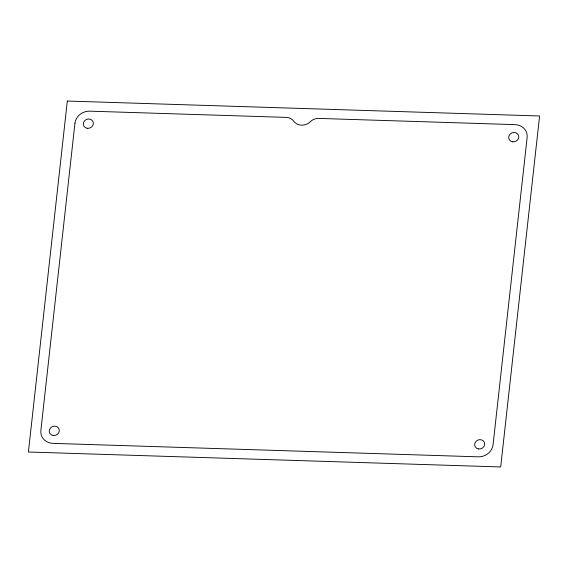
<?xml version="1.0" encoding="UTF-8"?>
<svg xmlns="http://www.w3.org/2000/svg" width="568" height="568" viewBox="0 0 568 568"><rect width="100%" height="100%" fill="white"/><g stroke="black" fill="none" stroke-linecap="round" stroke-linejoin="round"><path stroke-width="0.85" d="M67.315 101.04L28.4 452.007L500.685 466.96L539.6 115.993L67.315 101.04M74.941 123.249L40.875 430.423A13.639 12.333 -21.7 0 0 52.888 443.367L478.277 456.835A13.639 12.333 -21.7 0 0 493.06 444.751L527.125 137.577A13.639 12.333 -21.7 0 0 515.112 124.633L318.605 118.414A10.231 9.251 -21.7 0 0 310.348 121.708A10.827 9.791 -21.7 0 1 293.706 121.183A10.231 9.251 -21.7 0 0 286.229 117.384L89.723 111.165A13.639 12.333 -21.7 0 0 74.941 123.249M512.734 141.808A5.112 4.622 -21.7 0 0 518.513 135.347A5.112 4.622 -21.7 0 0 509.936 134.297A5.112 4.622 -21.7 0 0 512.734 141.808M87.344 128.332A5.112 4.622 -21.7 0 0 93.124 121.871A5.112 4.622 -21.7 0 0 84.547 120.828A5.112 4.622 -21.7 0 0 87.344 128.332M53.278 435.507A5.112 4.622 -21.7 0 0 59.058 429.046A5.112 4.622 -21.7 0 0 50.481 428.002A5.112 4.622 -21.7 0 0 53.278 435.507M478.668 448.983A5.112 4.622 -21.7 0 0 484.447 442.522A5.112 4.622 -21.7 0 0 475.87 441.471A5.112 4.622 -21.7 0 0 478.668 448.983"/></g></svg>
